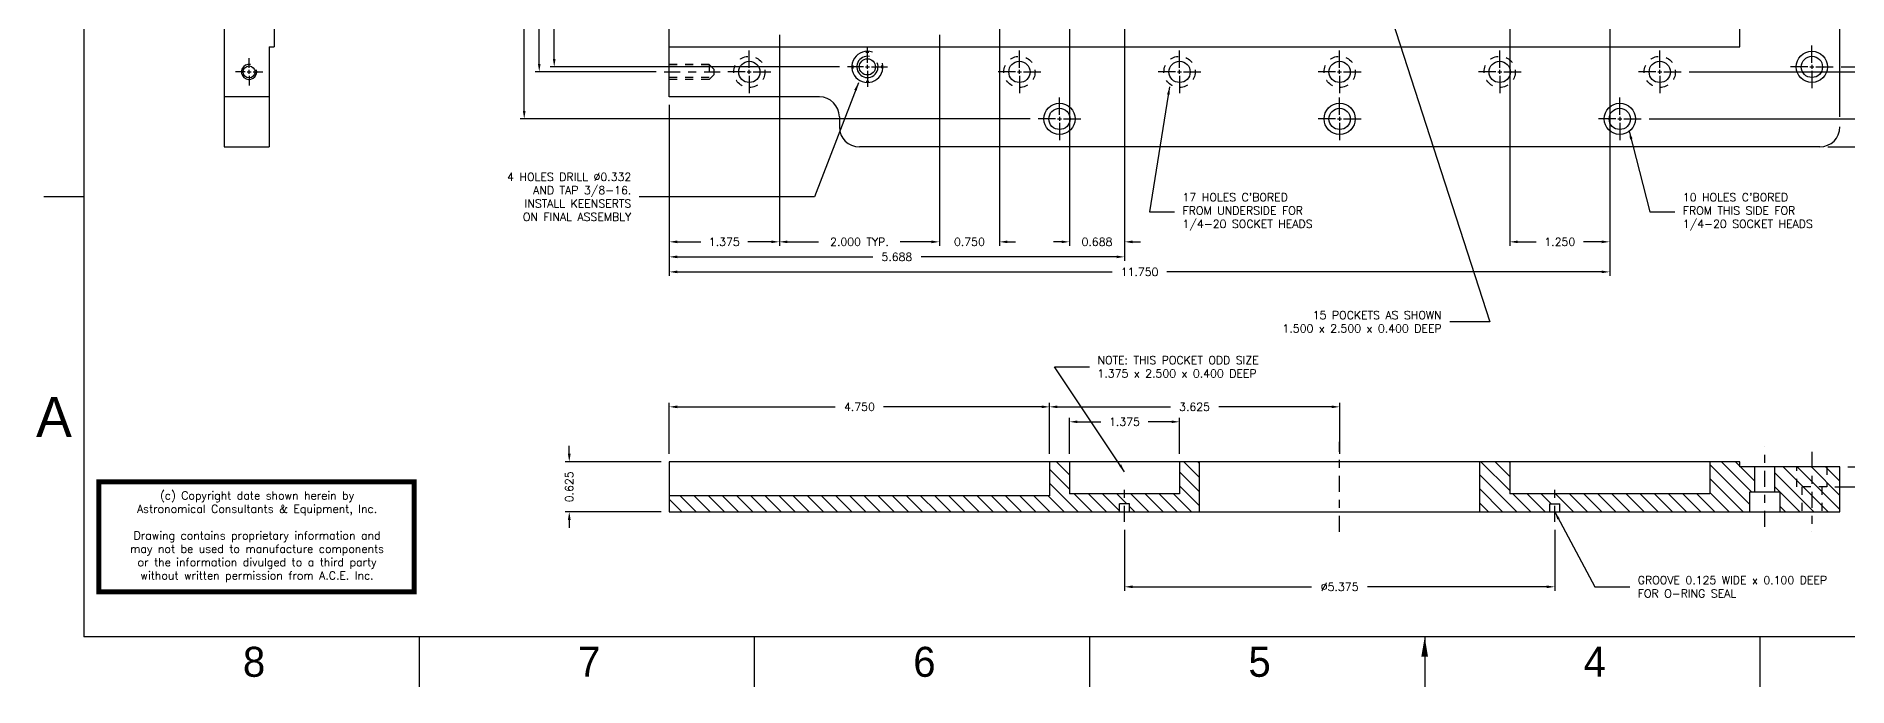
# Model space of a CAD drawing. Extents: x 0.2 to 34.2, y 0.4 to 23.2.
# Drawn here: x 0.15 to 22.79, y 0.38 to 8.51 of the extents above; entities that cross this region are included whole.
import ezdxf
from ezdxf.enums import TextEntityAlignment as Align

# ---------------------------------------------------------------- set-up
doc = ezdxf.new("R2010")
doc.units = 0
doc.header["$MEASUREMENT"] = 0
doc.linetypes.add('TINYCEN', pattern=[0.35, 0.2, -0.05, 0.05, -0.05])
doc.linetypes.add('TINYHIDE', pattern=[0.105, 0.07, -0.035])
doc.layers.get('0').update_dxf_attribs({"linetype": 'CONTINUOUS'})
doc.layers.get('DEFPOINTS').update_dxf_attribs({"linetype": 'CONTINUOUS'})
for name, color, linetype in [('COPYRIGHT', 1, 'CONTINUOUS'), ('D_BRDR', 6, 'CONTINUOUS'), ('DIMS', 5, 'CONTINUOUS'), ('HATCH', 12, 'CONTINUOUS'), ('THREADS', 4, 'CONTINUOUS'), ('TINYCEN', 4, 'TINYCEN'), ('TINYHIDE', 4, 'TINYHIDE')]:
    doc.layers.add(name, color=color, linetype=linetype)
doc.styles.add('GOTHICE', font='Gothice')
doc.styles.get("Standard").update_dxf_attribs({"font": 'Romand'})
doc.dimstyles.new('BIGPIC', dxfattribs={"dimtxt": 0.25, "dimasz": 0.02, "dimexe": 0.02, "dimexo": 0.02, "dimgap": 0.2, "dimtad": 0, "dimdec": 3, "dimzin": 0, "dimtxsty": 'STANDARD', "dimcen": -0.125, "dimazin": 3, "dimtp": 0.002, "dimtfac": 1, "dimtdec": 1, "dimtofl": 0, "dimtmove": 0, "dimatfit": 3, "dimtolj": 1, "dimtzin": 0})

# ---------------------------------------------------------------- blocks, each defined once
blk = doc.blocks.new('COPYRIGHT')
at = {"layer": 'COPYRIGHT', "const_width": 0.0625}
blk.add_lwpolyline([(-14.5, 1.9375), (-10.5625, 1.9375), (-10.5625, 0.5625), (-14.5, 0.5625)], close=True, dxfattribs=at)
at = {"layer": 'COPYRIGHT', "insert": (-12.525, 1.25), "char_height": 0.1, "attachment_point": 5}
blk.add_mtext('(c) Copyright date shown herein by \\PAstronomical Consultants & Equipment, Inc.\\P\\PDrawing contains proprietary information and \\Pmay not be used to manufacture components\\Por the information divulged to a third party\\Pwithout written permission from A.C.E. Inc.', dxfattribs=at)
blk = doc.blocks.new('CBU14')
at = {"layer": 'THREADS'}
for p, q in [((0, 0.05), (0, 0.267)), ((-0.05, 0), (-0.267, 0)), ((-0.025, 0), (0.025, 0)), ((0, -0.025), (0, 0.025)), ((0.05, 0), (0.267, 0)), ((0, -0.05), (0, -0.267))]:
    blk.add_line(p, q, dxfattribs=at)
blk.add_circle((0, 0), 0.133, dxfattribs=at)
at = {"layer": 'TINYHIDE'}
blk.add_circle((0, 0), 0.195, dxfattribs=at)
blk = doc.blocks.new('*D51')
at = {"color": 0, "linetype": 'BYBLOCK'}
for p, q in [((6.313, 2.212), (6.313, 1.45)), ((11.688, 2.212), (11.688, 1.45)), ((6.413, 1.5), (8.65, 1.5)), ((11.588, 1.5), (9.35, 1.5))]:
    blk.add_line(p, q, dxfattribs=at)
for points in [[(6.413, 1.517), (6.413, 1.483), (6.313, 1.5)], [(11.588, 1.517), (11.588, 1.483), (11.688, 1.5)]]:
    blk.add_solid(points, dxfattribs=at)
at = {"layer": 'DEFPOINTS', "color": 0, "linetype": 'BYBLOCK'}
for p in [(6.313, 2.312), (11.688, 2.312), (11.688, 1.5)]:
    blk.add_point(p, dxfattribs=at)
at = {"color": 0, "linetype": 'BYBLOCK', "insert": (9, 1.5), "char_height": 0.1, "attachment_point": 5}
blk.add_mtext('\\A1;∅5.375', dxfattribs=at)
blk = doc.blocks.new('*D53')
at = {"color": 0, "linetype": 'BYBLOCK'}
for p, q in [((16, 3.1), (16, 3.2)), ((15.35, 3), (16.05, 3)), ((15.188, 2.75), (16.05, 2.75)), ((16, 2.65), (16, 2.55))]:
    blk.add_line(p, q, dxfattribs=at)
for points in [[(15.983, 3.1), (16.017, 3.1), (16, 3)], [(15.983, 2.65), (16.017, 2.65), (16, 2.75)]]:
    blk.add_solid(points, dxfattribs=at)
at = {"layer": 'DEFPOINTS', "color": 0, "linetype": 'BYBLOCK'}
for p in [(15.25, 3), (16, 3), (15.088, 2.75)]:
    blk.add_point(p, dxfattribs=at)
at = {"color": 0, "linetype": 'BYBLOCK', "insert": (16, 3.502), "char_height": 0.1, "attachment_point": 5, "rotation": 90}
blk.add_mtext('\\A1;0.250', dxfattribs=at)
blk = doc.blocks.new('K14')
at = {"layer": 'THREADS'}
for p, q in [((0, 0.05), (0, 0.25)), ((-0.05, 0), (-0.25, 0)), ((-0.025, 0), (0.025, 0)), ((0, -0.025), (0, 0.025)), ((0.05, 0), (0.25, 0)), ((0, -0.05), (0, -0.25))]:
    blk.add_line(p, q, dxfattribs=at)
blk.add_circle((0, 0), 0.101, dxfattribs=at)
for radius, start, end in [(0.195, 70.7065, 13.9389), (0.133, 79.3102, 22.8557)]:
    blk.add_arc((0, 0), radius, start, end, dxfattribs=at)
for points in [[(-0.192, -0.021), (-0.172, -0.021), (-0.192, 0.019), (-0.172, 0.019)], [(-0.021, 0.192), (-0.021, 0.172), (0.019, 0.192), (0.019, 0.172)], [(0.192, 0.021), (0.172, 0.021), (0.192, -0.019), (0.172, -0.019)], [(0.021, -0.192), (0.021, -0.172), (-0.019, -0.192), (-0.019, -0.172)]]:
    blk.add_trace(points, dxfattribs=at)
blk = doc.blocks.new('CBP14')
at = {"layer": 'THREADS'}
for p, q in [((0, 0.05), (0, 0.267)), ((-0.05, 0), (-0.267, 0)), ((-0.025, 0), (0.025, 0)), ((0, -0.025), (0, 0.025)), ((0.05, 0), (0.267, 0)), ((0, -0.05), (0, -0.267))]:
    blk.add_line(p, q, dxfattribs=at)
for radius in [0.195, 0.133]:
    blk.add_circle((0, 0), radius, dxfattribs=at)
blk = doc.blocks.new('TAPHE10')
at = {"layer": 'TINYCEN'}
blk.add_line((0, 0.0625), (0, -0.6875), dxfattribs=at)
at = {"layer": 'TINYHIDE'}
for p, q in [((-0.09375, -0.5), (-0.09375, 0)), ((-0.06875, -0.5), (-0.06875, 0)), ((0.07125, -0.5), (0.07125, 0)), ((0.09625, -0.5), (0.09625, 0)), ((-0.03125, -0.5625), (-0.09375, -0.5)), ((-0.09375, -0.5), (0.09375, -0.5)), ((0.03125, -0.5625), (-0.03125, -0.5625)), ((0.09375, -0.5), (0.03125, -0.5625))]:
    blk.add_line(p, q, dxfattribs=at)
blk = doc.blocks.new('TAP10')
at = {"layer": 'THREADS'}
for p, q in [((-0.05, 0), (-0.17, 0)), ((-0.025, 0), (0.025, 0)), ((0, 0.05), (0, 0.17)), ((0, -0.025), (0, 0.025)), ((0.05, 0), (0.17, 0)), ((0, -0.05), (0, -0.17))]:
    blk.add_line(p, q, dxfattribs=at)
blk.add_circle((0, 0), 0.0747, dxfattribs=at)
blk.add_arc((0, 0), 0.095, 79.7755, 16.3241, dxfattribs=at)
blk = doc.blocks.new('*D77')
at = {"color": 0, "linetype": 'BYBLOCK'}
for p, q in [((8.062, 3.288), (8.062, 3.925)), ((8.162, 3.875), (10.135, 3.875)), ((12.713, 3.875), (10.74, 3.875)), ((12.812, 3.288), (12.812, 3.925))]:
    blk.add_line(p, q, dxfattribs=at)
for points in [[(8.162, 3.892), (8.162, 3.858), (8.062, 3.875)], [(12.713, 3.892), (12.713, 3.858), (12.812, 3.875)]]:
    blk.add_solid(points, dxfattribs=at)
at = {"layer": 'DEFPOINTS', "color": 0, "linetype": 'BYBLOCK'}
for p in [(12.812, 3.875), (8.062, 3.188), (12.812, 3.188)]:
    blk.add_point(p, dxfattribs=at)
at = {"color": 0, "linetype": 'BYBLOCK', "insert": (10.438, 3.875), "char_height": 0.1, "attachment_point": 5}
blk.add_mtext('\\A1;4.750', dxfattribs=at)
blk = doc.blocks.new('*D78')
at = {"color": 0, "linetype": 'BYBLOCK'}
for p, q in [((12.812, 3.288), (12.812, 3.925)), ((12.912, 3.875), (14.323, 3.875)), ((16.337, 3.875), (14.927, 3.875)), ((16.438, 3.288), (16.438, 3.925))]:
    blk.add_line(p, q, dxfattribs=at)
for points in [[(12.912, 3.892), (12.912, 3.858), (12.812, 3.875)], [(16.337, 3.892), (16.337, 3.858), (16.438, 3.875)]]:
    blk.add_solid(points, dxfattribs=at)
at = {"layer": 'DEFPOINTS', "color": 0, "linetype": 'BYBLOCK'}
for p in [(16.438, 3.875), (12.812, 3.188), (16.438, 3.188)]:
    blk.add_point(p, dxfattribs=at)
at = {"color": 0, "linetype": 'BYBLOCK', "insert": (14.625, 3.875), "char_height": 0.1, "attachment_point": 5}
blk.add_mtext('\\A1;3.625', dxfattribs=at)
blk = doc.blocks.new('*D82')
at = {"color": 0, "linetype": 'BYBLOCK'}
for p, q in [((22.417, 13.375), (24.363, 13.375)), ((24.312, 13.275), (24.312, 11.052)), ((24.312, 8.225), (24.312, 10.448)), ((22.705, 8.125), (24.363, 8.125))]:
    blk.add_line(p, q, dxfattribs=at)
for points in [[(24.296, 13.275), (24.329, 13.275), (24.312, 13.375)], [(24.296, 8.225), (24.329, 8.225), (24.312, 8.125)]]:
    blk.add_solid(points, dxfattribs=at)
at = {"layer": 'DEFPOINTS', "color": 0, "linetype": 'BYBLOCK'}
for p in [(22.317, 13.375), (22.605, 8.125), (24.312, 8.125)]:
    blk.add_point(p, dxfattribs=at)
at = {"color": 0, "linetype": 'BYBLOCK', "insert": (24.312, 10.75), "char_height": 0.1, "attachment_point": 5, "rotation": 90}
blk.add_mtext('\\A1;5.250', dxfattribs=at)
blk = doc.blocks.new('*D83')
at = {"color": 0, "linetype": 'BYBLOCK'}
for p, q in [((22.517, 13.375), (24.55, 13.375)), ((24.5, 13.275), (24.5, 11.021)), ((24.5, 8.163), (24.5, 10.416)), ((20.805, 8.063), (24.55, 8.063))]:
    blk.add_line(p, q, dxfattribs=at)
for points in [[(24.483, 13.275), (24.517, 13.275), (24.5, 13.375)], [(24.483, 8.163), (24.517, 8.163), (24.5, 8.063)]]:
    blk.add_solid(points, dxfattribs=at)
at = {"layer": 'DEFPOINTS', "color": 0, "linetype": 'BYBLOCK'}
for p in [(22.417, 13.375), (20.705, 8.063), (24.5, 8.063)]:
    blk.add_point(p, dxfattribs=at)
at = {"color": 0, "linetype": 'BYBLOCK', "insert": (24.5, 10.719), "char_height": 0.1, "attachment_point": 5, "rotation": 90}
blk.add_mtext('\\A1;5.313', dxfattribs=at)
blk = doc.blocks.new('*D84')
at = {"color": 0, "linetype": 'BYBLOCK'}
for p, q in [((22.317, 13.375), (24.738, 13.375)), ((24.688, 13.275), (24.688, 10.727)), ((24.688, 7.575), (24.688, 10.123)), ((20.305, 7.475), (24.738, 7.475))]:
    blk.add_line(p, q, dxfattribs=at)
for points in [[(24.671, 13.275), (24.704, 13.275), (24.688, 13.375)], [(24.671, 7.575), (24.704, 7.575), (24.688, 7.475)]]:
    blk.add_solid(points, dxfattribs=at)
at = {"layer": 'DEFPOINTS', "color": 0, "linetype": 'BYBLOCK'}
for p in [(22.217, 13.375), (24.688, 13.375), (20.205, 7.475)]:
    blk.add_point(p, dxfattribs=at)
at = {"color": 0, "linetype": 'BYBLOCK', "insert": (24.688, 10.425), "char_height": 0.1, "attachment_point": 5, "rotation": 90}
blk.add_mtext('\\A1;5.900', dxfattribs=at)
blk = doc.blocks.new('*D85')
at = {"color": 0, "linetype": 'BYBLOCK'}
for p, q in [((22.417, 13.375), (24.925, 13.375)), ((24.875, 13.275), (24.875, 10.55)), ((24.875, 7.225), (24.875, 9.95)), ((22.538, 7.125), (24.925, 7.125))]:
    blk.add_line(p, q, dxfattribs=at)
for points in [[(24.858, 13.275), (24.892, 13.275), (24.875, 13.375)], [(24.858, 7.225), (24.892, 7.225), (24.875, 7.125)]]:
    blk.add_solid(points, dxfattribs=at)
at = {"layer": 'DEFPOINTS', "color": 0, "linetype": 'BYBLOCK'}
for p in [(22.317, 13.375), (22.438, 7.125), (24.875, 7.125)]:
    blk.add_point(p, dxfattribs=at)
at = {"color": 0, "linetype": 'BYBLOCK', "insert": (24.875, 10.25), "char_height": 0.1, "attachment_point": 5, "rotation": 90}
blk.add_mtext('\\A1;6.250', dxfattribs=at)
blk = doc.blocks.new('*D88')
at = {"color": 0, "linetype": 'BYBLOCK'}
for p, q in [((6.964, 13.375), (6.575, 13.375)), ((6.625, 13.275), (6.625, 11.052)), ((6.625, 8.225), (6.625, 10.448)), ((10.188, 8.125), (6.575, 8.125))]:
    blk.add_line(p, q, dxfattribs=at)
for points in [[(6.608, 13.275), (6.642, 13.275), (6.625, 13.375)], [(6.608, 8.225), (6.642, 8.225), (6.625, 8.125)]]:
    blk.add_solid(points, dxfattribs=at)
at = {"layer": 'DEFPOINTS', "color": 0, "linetype": 'BYBLOCK'}
for p in [(7.064, 13.375), (6.625, 8.125), (10.287, 8.125)]:
    blk.add_point(p, dxfattribs=at)
at = {"color": 0, "linetype": 'BYBLOCK', "insert": (6.625, 10.75), "char_height": 0.1, "attachment_point": 5, "rotation": 90}
blk.add_mtext('\\A1;5.250', dxfattribs=at)
blk = doc.blocks.new('*D89')
at = {"color": 0, "linetype": 'BYBLOCK'}
for p, q in [((6.964, 13.375), (6.388, 13.375)), ((6.438, 13.275), (6.438, 11.021)), ((6.438, 8.162), (6.438, 10.416)), ((7.9, 8.062), (6.388, 8.062))]:
    blk.add_line(p, q, dxfattribs=at)
for points in [[(6.421, 13.275), (6.454, 13.275), (6.438, 13.375)], [(6.421, 8.162), (6.454, 8.162), (6.438, 8.062)]]:
    blk.add_solid(points, dxfattribs=at)
at = {"layer": 'DEFPOINTS', "color": 0, "linetype": 'BYBLOCK'}
for p in [(7.064, 13.375), (6.438, 8.062), (8, 8.062)]:
    blk.add_point(p, dxfattribs=at)
at = {"color": 0, "linetype": 'BYBLOCK', "insert": (6.438, 10.719), "char_height": 0.1, "attachment_point": 5, "rotation": 90}
blk.add_mtext('\\A1;5.313', dxfattribs=at)
blk = doc.blocks.new('*D90')
at = {"color": 0, "linetype": 'BYBLOCK'}
for p, q in [((6.964, 13.375), (6.2, 13.375)), ((6.25, 13.275), (6.25, 10.727)), ((6.25, 7.575), (6.25, 10.123)), ((12.57, 7.475), (6.2, 7.475))]:
    blk.add_line(p, q, dxfattribs=at)
for points in [[(6.233, 13.275), (6.267, 13.275), (6.25, 13.375)], [(6.233, 7.575), (6.267, 7.575), (6.25, 7.475)]]:
    blk.add_solid(points, dxfattribs=at)
at = {"layer": 'DEFPOINTS', "color": 0, "linetype": 'BYBLOCK'}
for p in [(7.064, 13.375), (6.25, 7.475), (12.67, 7.475)]:
    blk.add_point(p, dxfattribs=at)
at = {"color": 0, "linetype": 'BYBLOCK', "insert": (6.25, 10.425), "char_height": 0.1, "attachment_point": 5, "rotation": 90}
blk.add_mtext('\\A1;5.900', dxfattribs=at)
blk = doc.blocks.new('*D105')
at = {"color": 0, "linetype": 'BYBLOCK'}
for p, q in [((7.962, 3.188), (6.763, 3.188)), ((6.813, 3.288), (6.813, 3.388)), ((7.962, 2.562), (6.763, 2.562)), ((6.813, 2.462), (6.813, 2.362))]:
    blk.add_line(p, q, dxfattribs=at)
for points in [[(6.796, 3.288), (6.83, 3.288), (6.813, 3.188)], [(6.796, 2.462), (6.83, 2.462), (6.813, 2.562)]]:
    blk.add_solid(points, dxfattribs=at)
at = {"layer": 'DEFPOINTS', "color": 0, "linetype": 'BYBLOCK'}
for p in [(6.813, 3.188), (8.062, 3.188), (8.062, 2.562)]:
    blk.add_point(p, dxfattribs=at)
at = {"color": 0, "linetype": 'BYBLOCK', "insert": (6.813, 2.875), "char_height": 0.1, "attachment_point": 5, "rotation": 90}
blk.add_mtext('\\A1;0.625', dxfattribs=at)
blk = doc.blocks.new('*D120')
at = {"color": 0, "linetype": 'BYBLOCK'}
for p, q in [((9.438, 8.525), (9.438, 5.888)), ((8.062, 7.65), (8.062, 5.888)), ((8.162, 5.938), (8.455, 5.938)), ((9.338, 5.938), (9.045, 5.938))]:
    blk.add_line(p, q, dxfattribs=at)
for points in [[(8.162, 5.954), (8.162, 5.921), (8.062, 5.938)], [(9.338, 5.954), (9.338, 5.921), (9.438, 5.938)]]:
    blk.add_solid(points, dxfattribs=at)
at = {"layer": 'DEFPOINTS', "color": 0, "linetype": 'BYBLOCK'}
for p in [(9.438, 8.625), (8.062, 7.75), (9.438, 5.938)]:
    blk.add_point(p, dxfattribs=at)
at = {"color": 0, "linetype": 'BYBLOCK', "insert": (8.75, 5.938), "char_height": 0.1, "attachment_point": 5}
blk.add_mtext('\\A1;1.375', dxfattribs=at)
blk = doc.blocks.new('*D121')
at = {"color": 0, "linetype": 'BYBLOCK'}
for p, q in [((9.438, 8.525), (9.438, 5.888)), ((11.438, 8.525), (11.438, 5.888)), ((9.537, 5.938), (9.928, 5.938)), ((11.338, 5.938), (10.947, 5.938))]:
    blk.add_line(p, q, dxfattribs=at)
for points in [[(9.537, 5.954), (9.537, 5.921), (9.438, 5.938)], [(11.338, 5.954), (11.338, 5.921), (11.438, 5.938)]]:
    blk.add_solid(points, dxfattribs=at)
at = {"layer": 'DEFPOINTS', "color": 0, "linetype": 'BYBLOCK'}
for p in [(9.438, 8.625), (11.438, 8.625), (11.438, 5.938)]:
    blk.add_point(p, dxfattribs=at)
at = {"color": 0, "linetype": 'BYBLOCK', "insert": (10.438, 5.938), "char_height": 0.1, "attachment_point": 5}
blk.add_mtext('\\A1;2.000 TYP.', dxfattribs=at)
blk = doc.blocks.new('*D122')
at = {"color": 0, "linetype": 'BYBLOCK'}
for p, q in [((13.75, 11.9), (13.75, 5.7)), ((8.062, 7.65), (8.062, 5.7)), ((8.162, 5.75), (10.604, 5.75)), ((13.65, 5.75), (11.209, 5.75))]:
    blk.add_line(p, q, dxfattribs=at)
for points in [[(8.162, 5.767), (8.162, 5.733), (8.062, 5.75)], [(13.65, 5.767), (13.65, 5.733), (13.75, 5.75)]]:
    blk.add_solid(points, dxfattribs=at)
at = {"layer": 'DEFPOINTS', "color": 0, "linetype": 'BYBLOCK'}
for p in [(13.75, 12), (8.062, 7.75), (13.75, 5.75)]:
    blk.add_point(p, dxfattribs=at)
at = {"color": 0, "linetype": 'BYBLOCK', "insert": (10.906, 5.75), "char_height": 0.1, "attachment_point": 5}
blk.add_mtext('\\A1;5.688', dxfattribs=at)
blk = doc.blocks.new('*D123')
at = {"color": 0, "linetype": 'BYBLOCK'}
for p, q in [((19.812, 8.672), (19.812, 5.513)), ((8.062, 7.65), (8.062, 5.513)), ((8.162, 5.562), (13.595, 5.562)), ((19.712, 5.562), (14.28, 5.562))]:
    blk.add_line(p, q, dxfattribs=at)
for points in [[(8.162, 5.579), (8.162, 5.546), (8.062, 5.562)], [(19.712, 5.579), (19.712, 5.546), (19.812, 5.562)]]:
    blk.add_solid(points, dxfattribs=at)
at = {"layer": 'DEFPOINTS', "color": 0, "linetype": 'BYBLOCK'}
for p in [(19.812, 8.772), (8.062, 7.75), (19.812, 5.562)]:
    blk.add_point(p, dxfattribs=at)
at = {"color": 0, "linetype": 'BYBLOCK', "insert": (13.938, 5.562), "char_height": 0.1, "attachment_point": 5}
blk.add_mtext('\\A1;11.750', dxfattribs=at)
blk = doc.blocks.new('*D124')
at = {"color": 0, "linetype": 'BYBLOCK'}
for p, q in [((13.062, 12.4), (13.062, 5.888)), ((13.75, 11.8), (13.75, 5.888)), ((12.963, 5.938), (12.863, 5.938)), ((13.85, 5.938), (13.95, 5.938))]:
    blk.add_line(p, q, dxfattribs=at)
for points in [[(12.963, 5.954), (12.963, 5.921), (13.062, 5.938)], [(13.85, 5.954), (13.85, 5.921), (13.75, 5.938)]]:
    blk.add_solid(points, dxfattribs=at)
at = {"layer": 'DEFPOINTS', "color": 0, "linetype": 'BYBLOCK'}
for p in [(13.062, 12.5), (13.75, 11.9), (13.062, 5.938)]:
    blk.add_point(p, dxfattribs=at)
at = {"color": 0, "linetype": 'BYBLOCK', "insert": (13.406, 5.938), "char_height": 0.1, "attachment_point": 5}
blk.add_mtext('\\A1;0.688', dxfattribs=at)
blk = doc.blocks.new('*D125')
at = {"color": 0, "linetype": 'BYBLOCK'}
for p, q in [((12.188, 9.025), (12.188, 5.888)), ((11.438, 8.525), (11.438, 5.888)), ((11.338, 5.938), (11.238, 5.938)), ((12.287, 5.938), (12.387, 5.938))]:
    blk.add_line(p, q, dxfattribs=at)
for points in [[(11.338, 5.954), (11.338, 5.921), (11.438, 5.938)], [(12.287, 5.954), (12.287, 5.921), (12.188, 5.938)]]:
    blk.add_solid(points, dxfattribs=at)
at = {"layer": 'DEFPOINTS', "color": 0, "linetype": 'BYBLOCK'}
for p in [(12.188, 9.125), (11.438, 8.625), (12.188, 5.938)]:
    blk.add_point(p, dxfattribs=at)
at = {"color": 0, "linetype": 'BYBLOCK', "insert": (11.812, 5.938), "char_height": 0.1, "attachment_point": 5}
blk.add_mtext('\\A1;0.750', dxfattribs=at)
blk = doc.blocks.new('*D130')
at = {"color": 0, "linetype": 'BYBLOCK'}
for p, q in [((18.562, 9.15), (18.562, 5.888)), ((19.812, 8.672), (19.812, 5.888)), ((18.663, 5.938), (18.892, 5.938)), ((19.712, 5.938), (19.483, 5.938))]:
    blk.add_line(p, q, dxfattribs=at)
for points in [[(18.663, 5.954), (18.663, 5.921), (18.562, 5.938)], [(19.712, 5.954), (19.712, 5.921), (19.812, 5.938)]]:
    blk.add_solid(points, dxfattribs=at)
at = {"layer": 'DEFPOINTS', "color": 0, "linetype": 'BYBLOCK'}
for p in [(18.562, 9.25), (19.812, 8.772), (18.562, 5.938)]:
    blk.add_point(p, dxfattribs=at)
at = {"color": 0, "linetype": 'BYBLOCK', "insert": (19.188, 5.938), "char_height": 0.1, "attachment_point": 5}
blk.add_mtext('\\A1;1.250', dxfattribs=at)
blk = doc.blocks.new('*D133')
at = {"color": 0, "linetype": 'BYBLOCK'}
for p, q in [((13.062, 3.288), (13.062, 3.737)), ((13.162, 3.688), (13.455, 3.688)), ((14.338, 3.688), (14.045, 3.688)), ((14.438, 3.288), (14.438, 3.737))]:
    blk.add_line(p, q, dxfattribs=at)
for points in [[(13.162, 3.704), (13.162, 3.671), (13.062, 3.688)], [(14.338, 3.704), (14.338, 3.671), (14.438, 3.688)]]:
    blk.add_solid(points, dxfattribs=at)
at = {"layer": 'DEFPOINTS', "color": 0, "linetype": 'BYBLOCK'}
for p in [(14.438, 3.688), (13.062, 3.188), (14.438, 3.188)]:
    blk.add_point(p, dxfattribs=at)
at = {"color": 0, "linetype": 'BYBLOCK', "insert": (13.75, 3.688), "char_height": 0.1, "attachment_point": 5}
blk.add_mtext('\\A1;1.375', dxfattribs=at)

msp = doc.modelspace()

# ---------------------------------------------------------------- hatches: boundary and pattern name
at = {"layer": 'HATCH'}
h = msp.add_hatch(dxfattribs=at)
h.set_pattern_fill('ANSI31', color=256, angle=-90, style=0)
h.paths.add_polyline_path([(13.6875, 2.6625), (13.8125, 2.6625), (13.8125, 2.5625), (14.6875, 2.5625), (14.6875, 3.1875), (14.4375, 3.1875), (14.4375, 2.7875), (13.0625, 2.7875), (13.0625, 3.1875), (12.8125, 3.1875), (12.8125, 2.7625), (8.0625, 2.7625), (8.0625, 2.5625), (13.6875, 2.5625)])
h.paths.add_polyline_path([(19.0625, 2.6625), (19.1875, 2.6625), (19.1875, 2.5625), (21.5625, 2.5625), (21.5625, 2.8125), (21.625, 2.8125), (21.625, 3.125), (21.4375, 3.125), (21.4375, 3.1875), (21.0625, 3.1875), (21.0625, 2.7875), (18.5625, 2.7875), (18.5625, 3.1875), (18.1875, 3.1875), (18.1875, 2.5625), (19.0625, 2.5625)])
h.paths.add_polyline_path([(22.6875, 3.125), (21.875, 3.125), (21.875, 2.8125), (21.9375, 2.8125), (21.9375, 2.5625), (22.6875, 2.5625)])

# ---------------------------------------------------------------- linework, layer by layer
for p, q in [((2.5, 19.625), (2.5, 7.125)), ((22.6875, 7.5), (22.6875, 19.375)), ((8.0625, 7.75), (8.0625, 19)), ((3.125, 18.375), (3.125, 8.375)), ((21.4375, 8.375), (21.4375, 18.375)), ((3.0625, 8.375), (3.125, 8.375)), ((3.0625, 8.375), (3.0625, 7.125)), ((8.0625, 8.375), (21.4375, 8.375)), ((3.0625, 7.75), (2.5, 7.75)), ((9.9375, 7.75), (8.0625, 7.75)), ((10.1875, 7.5), (10.1875, 7.375)), ((2.5, 7.125), (3.0625, 7.125)), ((22.4375, 7.125), (10.4375, 7.125)), ((21.4375, 3.1875), (8.0625, 3.1875)), ((8.0625, 3.1875), (8.0625, 2.5625)), ((12.8125, 3.1875), (12.8125, 2.7625)), ((13.0625, 3.1875), (13.0625, 2.7875)), ((14.4375, 3.1875), (14.4375, 2.7875)), ((14.6875, 2.5625), (14.6875, 3.1875)), ((18.1875, 2.5625), (18.1875, 3.1875)), ((18.5625, 3.1875), (18.5625, 2.7875)), ((21.0625, 3.1875), (21.0625, 2.7875)), ((21.4375, 3.125), (21.4375, 3.1875)), ((22.6875, 3.125), (21.4375, 3.125)), ((21.625, 2.8125), (21.625, 3.125)), ((21.875, 2.8125), (21.875, 3.125)), ((22.6875, 2.5625), (22.6875, 3.125)), ((12.8125, 2.7625), (8.0625, 2.7625)), ((14.4375, 2.7875), (13.0625, 2.7875)), ((21.0625, 2.7875), (18.5625, 2.7875)), ((21.5625, 2.8125), (21.9375, 2.8125)), ((21.5625, 2.5625), (21.5625, 2.8125)), ((21.9375, 2.8125), (21.9375, 2.5625)), ((8.0625, 2.5625), (22.6875, 2.5625)), ((13.8125, 2.6625), (13.6875, 2.6625)), ((13.6875, 2.5625), (13.6875, 2.6625)), ((13.8125, 2.5625), (13.8125, 2.6625)), ((19.0625, 2.6625), (19.1875, 2.6625)), ((19.0625, 2.5625), (19.0625, 2.6625)), ((19.1875, 2.5625), (19.1875, 2.6625))]:
    msp.add_line(p, q)
for centre, start, end in [((9.9375, 7.5), 0, 90), ((10.4375, 7.375), 180, 270), ((22.4375, 7.375), 270, 0)]:
    msp.add_arc(centre, 0.25, start, end)
at = {"layer": 'D_BRDR'}
for p, q in [((0.75, 23), (0.75, 1)), ((0.75, 6.5), (0.25, 6.5)), ((34.25, 1), (0.75, 1)), ((4.9375, 1), (4.9375, 0.375)), ((9.125, 1), (9.125, 0.375)), ((13.3125, 1), (13.3125, 0.375)), ((17.5, 1), (17.5, 0.375)), ((21.6875, 1), (21.6875, 0.375))]:
    msp.add_line(p, q, dxfattribs=at)
msp.add_solid([(17.4583, 0.75), (17.5417, 0.75), (17.5, 1)], dxfattribs=at)
at = {"layer": 'TINYCEN'}
for p, q in [((16.4375, 2.3125), (16.4375, 3.4375)), ((21.75, 2.375), (21.75, 3.375)), ((22.3375, 3.3125), (22.3375, 2.3125)), ((13.75, 2.4375), (13.75, 2.875)), ((19.125, 2.4375), (19.125, 2.875))]:
    msp.add_line(p, q, dxfattribs=at)
at = {"layer": 'TINYHIDE'}
for p, q in [((22.15, 2.875), (22.15, 3.125)), ((22.525, 3.125), (22.525, 2.875)), ((22.525, 2.875), (22.15, 2.875)), ((22.2125, 2.875), (22.2125, 2.5625)), ((22.4625, 2.875), (22.4625, 2.5625))]:
    msp.add_line(p, q, dxfattribs=at)

# ---------------------------------------------------------------- block references
for name, p in [('K14', (10.5375, 8.125)), ('TAP10', (2.8125, 8.0625)), ('CBU14', (9.0625, 8.0625)), ('CBU14', (12.4375, 8.0625)), ('CBU14', (14.4375, 8.0625)), ('CBU14', (16.4375, 8.0625)), ('CBU14', (18.4375, 8.0625)), ('CBU14', (20.4375, 8.0625))]:
    msp.add_blockref(name, p)
at = {"rotation": 270}
for p in [(22.3375, 8.125), (12.9375, 7.475), (16.4375, 7.475), (19.9375, 7.475)]:
    msp.add_blockref('CBP14', p, dxfattribs=at)
at = {"xscale": -1, "rotation": 90}
msp.add_blockref('TAPHE10', (8.0625, 8.0625), dxfattribs=at)
at = {"layer": 'DIMS'}
msp.add_blockref('COPYRIGHT', (15.4375, 1), dxfattribs=at)

# ---------------------------------------------------------------- texts
at = {"layer": 'D_BRDR', "style": 'GOTHICE'}
for s, height, p in [('A', 0.5, (0.375, 3.5)), ('8', 0.375, (2.875, 0.5)), ('7', 0.375, (7.0625, 0.5)), ('6', 0.375, (11.25, 0.5)), ('5', 0.375, (15.4375, 0.5)), ('4', 0.375, (19.625, 0.5))]:
    msp.add_text(s, height=height, dxfattribs=at).set_placement(p, align=Align.CENTER)
at = {"layer": 'DIMS', "char_height": 0.1}
for s, insert, attachment_point in [('4 HOLES DRILL %%c0.332\\PAND TAP 3/8-16.\\PINSTALL KEENSERTS \\PON FINAL ASSEMBLY', (7.5875, 6.5), 6), ("17 HOLES C'BORED\\PFROM UNDERSIDE FOR\\P1/4-20 SOCKET HEADS", (14.475, 6.3125), 4), ("10 HOLES C'BORED\\PFROM THIS SIDE FOR\\P1/4-20 SOCKET HEADS", (20.725, 6.3125), 4), ('\\A1;15 POCKETS AS SHOWN\\P1.500 x 2.500 x 0.400 DEEP', (17.7125, 4.9375), 6), ('NOTE: THIS POCKET ODD SIZE\\P1.375 x 2.500 x 0.400 DEEP', (13.4125, 4.375), 4), ('\\A1;GROOVE 0.125 WIDE x 0.100 DEEP\\PFOR O-RING SEAL', (20.1625, 1.625), 4)]:
    msp.add_mtext(s, dxfattribs=dict(at, insert=insert, attachment_point=attachment_point))

# ---------------------------------------------------------------- dimensions: what is measured, and where the dimension line sits
at = {"layer": 'DIMS'}
for base, p1, p2, picture, middle in [((6.25, 7.475), (7.0642, 13.375), (12.6701, 7.475), '*D90', (6.25, 10.425)), ((6.4375, 8.0625), (7.0642361111, 13.375), (8, 8.0625), '*D89', (6.4375, 10.71875)), ((6.625, 8.125), (7.0642, 13.375), (10.2875, 8.125), '*D88', (6.625, 10.75)), ((24.6875, 13.375), (20.2049, 7.475), (22.2174, 13.375), '*D84', (24.6875, 10.425)), ((24.5, 8.0625), (22.4173557128, 13.375), (20.7048557128, 8.0625), '*D83', (24.5, 10.71875)), ((24.3125, 8.125), (22.3174, 13.375), (22.6049, 8.125), '*D82', (24.3125, 10.75)), ((24.875, 7.125), (22.3174, 13.375), (22.4375, 7.125), '*D85', (24.875, 10.25)), ((6.8129, 3.1875), (8.0625, 2.5625), (8.0625, 3.1875), '*D105', (6.8129, 2.875))]:
    dim = msp.add_linear_dim(base=base, p1=p1, p2=p2, angle=90, dimstyle='BIGPIC', override={"dimtxt": 0.1, "dimasz": 0.1, "dimexe": 0.05, "dimexo": 0.1, "dimgap": 0.1, "dimcen": -0.025}, dxfattribs=at)
    dim.commit()
    dim.dimension.update_dxf_attribs({"geometry": picture, "text_midpoint": middle})
for base, p1, p2, picture, middle in [((13.0625, 5.9375), (13.75, 11.9), (13.0625, 12.5), '*D124', (13.40625, 5.9375)), ((13.75, 5.75), (8.0625, 7.75), (13.75, 12), '*D122', (10.90625, 5.75)), ((12.1875, 5.9375), (11.4375, 8.625), (12.1875, 9.125), '*D125', (11.8125, 5.9375)), ((18.5625, 5.9375), (19.8125, 8.7716), (18.5625, 9.25), '*D130', (19.1875, 5.9375)), ((19.8125, 5.5625), (8.0625, 7.75), (19.8125, 8.7716), '*D123', (13.9375, 5.5625)), ((9.4375, 5.9375), (8.0625, 7.75), (9.4375, 8.625), '*D120', (8.75, 5.9375)), ((12.8125, 3.875), (8.0625, 3.1875), (12.8125, 3.1875), '*D77', (10.4375, 3.875)), ((16.4375, 3.875), (12.8125, 3.1875), (16.4375, 3.1875), '*D78', (14.625, 3.875)), ((14.4375, 3.6875), (13.0625, 3.1875), (14.4375, 3.1875), '*D133', (13.75, 3.6875))]:
    dim = msp.add_linear_dim(base=base, p1=p1, p2=p2, dimstyle='BIGPIC', override={"dimtxt": 0.1, "dimasz": 0.1, "dimexe": 0.05, "dimexo": 0.1, "dimgap": 0.1, "dimcen": -0.025}, dxfattribs=at)
    dim.commit()
    dim.dimension.update_dxf_attribs({"geometry": picture, "text_midpoint": middle})
dim = msp.add_linear_dim(base=(11.4375, 5.9375), p1=(9.4375, 8.625), p2=(11.4375, 8.625), text='<> TYP.', dimstyle='BIGPIC', override={"dimtxt": 0.1, "dimasz": 0.1, "dimexe": 0.05, "dimexo": 0.1, "dimgap": 0.1, "dimcen": -0.025}, dxfattribs=at)
dim.commit()
dim.dimension.update_dxf_attribs({"geometry": '*D121', "text_midpoint": (10.4375, 5.9375)})
dim = msp.add_linear_dim(base=(23.4375, 3.125), p1=(22.525, 2.875), p2=(22.6875, 3.125), angle=90, dimstyle='BIGPIC', override={"dimtxt": 0.1, "dimasz": 0.1, "dimexe": 0.05, "dimexo": 0.1, "dimgap": 0.1, "dimcen": -0.025}, dxfattribs=at)
dim.commit()
dim.dimension.update_dxf_attribs({"geometry": '*D53', "text_midpoint": (23.4375, 3.6274), "insert": (7.4375, 0.125)})
dim = msp.add_linear_dim(base=(19.125, 1.625), p1=(13.75, 2.4375), p2=(19.125, 2.4375), text='%%c<>', dimstyle='BIGPIC', override={"dimtxt": 0.1, "dimasz": 0.1, "dimexe": 0.05, "dimexo": 0.1, "dimgap": 0.1, "dimcen": -0.25}, dxfattribs=at)
dim.commit()
dim.dimension.update_dxf_attribs({"geometry": '*D51', "text_midpoint": (16.4375, 1.625), "insert": (7.4375, 0.125)})

# ---------------------------------------------------------------- leaders
at = {"layer": 'DIMS', "annotation_type": 0, "has_hookline": 1}
for points, override, hookline_direction, text_width in [([(17, 9), (18.3125, 4.9375), (17.8125, 4.9375)], {"dimtxt": 0.1, "dimasz": 0.1, "dimexe": 0.05, "dimexo": 0.1, "dimgap": 0.1, "dimcen": -0.025}, 1, 2.3048), ([(10.4244, 7.9244), (9.875, 6.5), (7.6875, 6.5)], {"dimtxt": 0.1, "dimasz": 0.1, "dimexe": 0.05, "dimexo": 0.1, "dimgap": 0.1, "dimcen": -0.025}, 1, 1.7714), ([(14.3133, 7.8775), (14.0625, 6.3125), (14.375, 6.3125)], {"dimtxt": 0.1, "dimasz": 0.1, "dimexe": 0.05, "dimexo": 0.1, "dimgap": 0.1, "dimcen": -0.025}, 0, 1.8238), ([(20.0564, 7.3204), (20.3125, 6.3125), (20.625, 6.3125)], {"dimtxt": 0.1, "dimasz": 0.1, "dimexe": 0.05, "dimexo": 0.1, "dimgap": 0.1, "dimcen": -0.025}, 0, 1.8238), ([(13.75, 3.0625), (12.875, 4.375), (13.3125, 4.375)], {"dimtxt": 0.1, "dimasz": 0.1, "dimexe": 0.05, "dimexo": 0.1, "dimgap": 0.1, "dimcen": -0.025}, 0, 2.3238), ([(19.125, 2.5625), (19.625, 1.625), (20.0625, 1.625)], {"dimtxt": 0.1, "dimasz": 0.1, "dimexe": 0.05, "dimexo": 0.1, "dimgap": 0.1, "dimcen": -0.25}, 0, 2.7476)]:
    msp.add_leader(points, dimstyle='BIGPIC', override=override, dxfattribs=dict(at, hookline_direction=hookline_direction, text_width=text_width))

doc.saveas('drawing.dxf')
